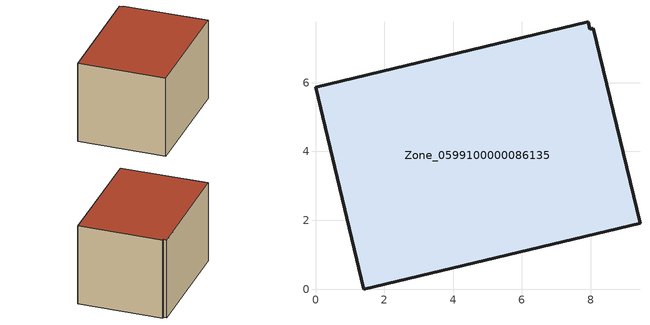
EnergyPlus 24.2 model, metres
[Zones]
Zone_0599100000086135
 floor ground (C_G): 8.07,7.57 9.43,1.91 1.4,0 0,5.86 7.92,7.77 7.97,7.55 z0
 wall outside (C_F): 1.4,0 9.43,1.91 8.07,7.57 7.97,7.55 7.92,7.77 0,5.86 1.4,0 z0:5.73
 roof outside (C_R): 9.43,1.91 8.07,7.57 7.97,7.55 7.92,7.77 0,5.86 1.4,0 z5.73
[BUILDING]
Pand.0599100000086135: North Axis=0; Terrain=City; Loads Convergence Tolerance Value=0.04; Temperature Convergence Tolerance Value=0.4; Solar Distribution=FullExterior; Maximum Number of Warmup Days=25; Minimum Number of Warmup Days=1
[Site:Location]
Rotterdam.The.Hague.AP_ZH_NLD Design_Conditions: Latitude=51.96; Longitude=4.45; Time Zone=1; Elevation=-4.5
[SITE:GROUNDTEMPERATURE:BUILDINGSURFACE]
18, 18, 18, 18, 18, 18, 18, 18, 18, 18, 18, 18
[MATERIAL] Thermal Absorptance=0.9; Solar Absorptance=0.7; Visible Absorptance=0.7
Name | Roughness | Thickness | Conductivity | Density | Specific Heat
G.TI.1965-1974 | MediumSmooth | 0.15 | 0.882353 | 540 | 1210
F.TI.1965-1974 | Rough | 0.3 | 0.697674 | 1920 | 840
R.TI.1965-1974 | MediumRough | 0.2 | 0.232558 | 1500 | 1000
[CONSTRUCTION]
C_G: G.TI.1965-1974
C_F: F.TI.1965-1974
C_R: R.TI.1965-1974
[ZONE]
Zone_0599100000086135: Type=1; Multiplier=1; Ceiling Height=Autocalculate; Volume=Autocalculate; Floor Area=autocalculate; Part of Total Floor Area=Yes
[ZONEINFILTRATION:DESIGNFLOWRATE]
Infil_Zone_0599100000086135: Zone or ZoneList or Space or SpaceList=Zone_0599100000086135; Schedule=AlwaysOn; Design Flow Rate Calculation Method=Flow/Area; Flow Rate per Floor Area=0.003; Constant Term Coefficient=1; Temperature Term Coefficient=0; Velocity Term Coefficient=0; Velocity Squared Term Coefficient=0
[HVACTEMPLATE:ZONE:IDEALLOADSAIRSYSTEM]
Zone_0599100000086135: Maximum Heating Supply Air Temperature=50; Minimum Cooling Supply Air Temperature=13; Maximum Heating Supply Air Humidity Ratio=0.0156; Minimum Cooling Supply Air Humidity Ratio=0.0077; Heating Limit=NoLimit; Cooling Limit=NoLimit; Dehumidification Control Type=ConstantSensibleHeatRatio; Cooling Sensible Heat Ratio=0.7; Dehumidification Setpoint=60; Humidification Control Type=None; Humidification Setpoint=30; Outdoor Air Method=None; Outdoor Air Flow Rate per Person=0.00944; Outdoor Air Flow Rate per Zone Floor Area=0; Outdoor Air Flow Rate per Zone=0; Demand Controlled Ventilation Type=None; Outdoor Air Economizer Type=NoEconomizer; Heat Recovery Type=None; Sensible Heat Recovery Effectiveness=0.7; Latent Heat Recovery Effectiveness=0.65
[ZONECONTROL:THERMOSTAT]
ThermostatControl_Zone_0599100000086135: Zone or ZoneList=Zone_0599100000086135; Control Type Schedule=DualSetpointControlType; Control 1=Thermostat_Zone_0599100000086135; Temperature Difference Between Cutout And Setpoint=0
[THERMOSTATSETPOINT:DUALSETPOINT]
Thermostat_Zone_0599100000086135: Heating Setpoint Temperature Schedule=HeatingSetpoint_Zone_0599100000086135; Cooling Setpoint Temperature Schedule=CoolingSetpoint_Zone_0599100000086135
[SCHEDULE:COMPACT]
HeatingSetpoint_Zone_0599100000086135: Through: 12/31, For: AllDays, Until: 24:00, 21
CoolingSetpoint_Zone_0599100000086135: Through: 12/31, For: AllDays, Until: 24:00, 24
DualSetpointControlType: Through: 12/31, For: AllDays, Until: 24:00, 4
AlwaysOn: Through: 12/31, For: AllDays, Until: 24:00, 1
